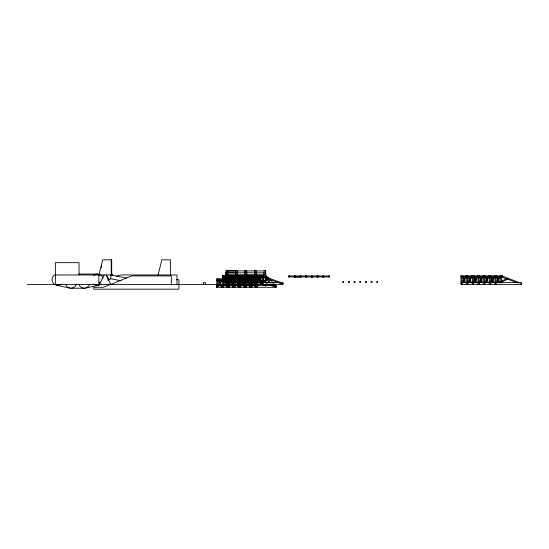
<?xml version="1.0" encoding="UTF-8"?>
<svg xmlns="http://www.w3.org/2000/svg" width="549" height="549" viewBox="0 0 549 549"><rect width="100%" height="100%" fill="white"/><g stroke="black" fill="none" stroke-linecap="round" stroke-linejoin="round"><path stroke-width="0.82" d="M217.61 285.384L276.271 285.384L276.271 287.278L216.759 287.278L216.759 285.384M216.766 279.736L216.766 280.676L216.759 279.709L258.387 279.729M229.063 287.278L229.063 275.927L222.448 275.948L222.448 276.895L222.441 275.921L264.069 275.941M223.381 276.895L223.381 275.948L223.388 287.278M228.123 276.943L228.123 275.948L240.421 275.996L240.428 287.278M229.057 276.943L229.057 275.948M233.805 276.943L233.805 275.948L233.799 287.278M239.488 280.731L239.488 279.784M239.488 276.943L239.488 275.996L257.454 275.996L257.46 287.278M240.421 280.731L240.421 279.736M240.421 276.943L240.421 275.948M250.968 279.777L245.163 279.736L245.163 280.731L246.096 280.731L246.096 279.736M250.845 280.731L250.845 279.736M250.845 276.943L250.845 275.948L250.838 287.278M256.52 280.731L256.52 279.784M256.52 276.943L256.52 275.996L263.136 275.996L263.143 284.437M257.454 276.943L257.454 275.948M262.202 276.943L262.202 275.996L262.196 284.437M263.136 275.996L263.136 276.943L282.68 284.313L283.016 283.428L263.472 276.01L263.136 276.895L257.337 276.902M288.705 276.895L288.705 275.948L289.639 275.948L289.639 276.895L288.705 276.895L300.996 276.943L300.996 275.948L300.063 275.996L300.063 276.943L300.996 276.895M294.388 276.943L294.388 275.948L295.321 275.948L295.321 276.943L294.388 276.943L312.354 276.943L312.36 275.948L311.42 275.996L311.42 276.943L323.718 276.943L323.718 275.948L322.785 275.996L322.785 276.943L329.393 276.943L329.393 275.996L317.102 275.948L317.102 276.943L318.036 276.943L318.036 275.948L305.745 275.948L305.745 276.943L306.678 276.943L306.678 275.948L294.388 275.948M227.842 282.001L227.842 272.805L226.01 272.805L226.016 270.911L237.298 270.918L237.292 274.699L235.48 274.699L235.48 270.911M227.828 272.805L227.835 270.918L265.675 270.911L265.702 282.81M111.221 259.828L111.221 274.974L110.473 278.686L121.123 280.813M101.181 267.802L101.778 265.407M158.071 274.974L161.859 259.828L170.375 259.828L170.375 274.974M521.214 284.313L521.55 283.428M99.383 284.437L104.118 274.974M223.333 282.461L227.327 276.051L228.13 276.552L224.129 282.961M228.562 283.174L233.009 276.051L233.812 276.552L229.811 282.961M234.691 282.461L238.691 276.051L239.494 276.552L235.494 282.961M240.366 282.461L244.367 276.051L245.17 276.552L241.169 282.961M245.602 283.174L250.049 276.051L250.852 276.552L246.851 282.961M251.73 282.461L255.724 276.051L256.527 276.552L252.533 282.961M257.406 282.461L261.406 276.051L262.209 276.552L258.208 282.961M221.226 280.553L216.718 286.66L217.479 287.223L222.489 280.443M223.395 285.308L224.404 283.95M225.406 282.591L226.909 280.553M223.155 287.223L228.171 280.443M228.576 285.981L230.079 283.95M231.081 282.591L232.591 280.553M228.837 287.223L231.342 283.833M232.845 281.795L233.853 280.443M234.759 285.308L235.761 283.95M236.763 282.591L238.767 279.88L239.529 280.443L234.512 287.223M240.435 285.308L241.436 283.95M242.438 282.591L244.449 279.88L245.211 280.443L240.194 287.223M245.616 285.981L247.119 283.95M248.121 282.591L250.131 279.88L250.886 280.443L249.884 281.795M245.877 287.223L248.381 283.833M251.792 285.308L252.801 283.95M253.803 282.591L255.807 279.88L256.568 280.443L251.552 287.223M231.253 279.414L234.203 276.463M230.827 282.515L232.001 281.342M249.596 280.004L253.13 276.463M252.115 280.162L254.468 277.801M265.483 281.712L268.262 278.926M266.821 283.051L270.163 279.709M265.037 285.384L265.702 284.718M268.2 278.556L262.196 281.596L261.249 281.596L261.249 282.543M256.946 285.281L259.155 284.162M262.621 282.447L269.381 279.022L268.948 278.178M107.59 280.024L110.747 278.762M116.264 276.552L120.21 274.974L177.004 274.974L177.004 284.437M111.063 284.121L103.171 287.278L93.707 287.278L93.707 289.172L178.899 289.172L178.899 279.709L176.353 279.709M85.431 288.101L98.683 285.26M226.655 272.798L225.447 272.805L225.454 274.699L226.655 274.692M235.48 272.805L237.285 272.805L227.959 272.805M265.682 272.805L263.877 272.805L263.877 274.699L265.689 274.699L265.682 272.805L255.985 272.805M244.95 274.699L246.755 274.699L246.748 272.805L244.943 272.805L244.881 282.001M226.01 272.805L235.61 272.805M236.585 272.805L254.544 272.805M78.884 274.026L97.496 274.026M225.948 274.699L265.702 274.699M55.374 274.974L111.694 274.974L111.694 259.828L102.697 259.828L98.916 274.974L98.916 284.437M305.745 275.996L306.678 275.948M317.102 275.996L318.036 275.948M329.393 275.996L328.46 275.996L328.46 276.943L329.393 276.943M225.948 276.586L234.382 276.586M240.284 276.586L243.653 276.586M247.029 276.586L251.243 276.586M252.931 276.586L254.619 276.586M258.833 276.586L263.891 276.586M234.334 276.874L223.292 276.868L233.929 276.936M236.036 276.874L251.325 276.881M253.02 276.881L264.069 276.888M305.745 276.895L306.678 276.895M317.102 276.895L318.036 276.895M222.571 278.762L216.766 278.762L216.759 287.278M223.258 278.762L225.001 278.762M226.504 278.762L233.929 278.762M234.615 278.762L239.604 278.762M240.297 278.762L242.04 278.762M243.543 278.762L250.968 278.762M251.655 278.762L256.644 278.762M218.461 280.656L222.709 280.656M226.106 280.656L233.75 280.663M237.147 280.663L241.395 280.663M243.097 280.669L251.593 280.669M254.139 280.669L256.685 280.676M228.123 280.731L229.057 280.731M228.116 281.596L227.169 281.596L227.169 282.543M233.799 281.596L232.851 281.596L232.851 282.543M239.481 281.596L238.534 281.596L238.534 282.543M245.156 281.596L244.209 281.596L244.209 282.543M250.838 281.596L249.891 281.596L249.891 282.543M256.513 281.596L255.566 281.596L255.566 282.543M253.082 282.268L254.345 282.268M98.916 282.543L100.488 282.543M223.292 282.543L283.01 282.543L283.01 284.437L27.45 284.437M460.975 282.543L521.55 282.543L521.55 284.437L460.975 284.437L460.975 275.927L461.922 275.927L461.922 282.735M228.583 284.162L232.81 284.162M240.421 284.162L244.641 284.162M247.18 284.162L249.713 284.162M251.408 284.162L254.784 284.162M258.167 284.162L263.239 284.162M265.771 284.162L269.154 284.162M271.686 284.162L274.891 284.162L274.891 286.056M70.986 288.225L84.244 288.225M263.856 270.904L265.675 270.911M226.016 270.911L227.835 270.918M288.705 275.948L295.321 275.996M250.968 276.936L245.163 276.895L245.163 275.948L245.156 287.278M252.465 276.909L255.834 276.929M235.425 276.909L238.794 276.929M240.297 276.902L246.096 276.943L246.096 275.948L246.103 287.278M251.655 279.743L256.644 279.777M234.615 279.743L239.604 279.777M240.297 279.743L246.096 279.784M245.163 280.676L246.789 280.697M254.091 280.711L255.834 280.717M237.051 280.711L238.794 280.717M244.477 280.717L246.096 280.731M227.437 280.717L229.75 280.697M218.392 280.697L221.755 280.717M111.221 274.974L126.778 278.082M56.547 285.26L69.798 288.101M266.622 282.941L257.783 279.825L257.467 280.724L261.482 282.138M269.84 284.066L276.271 286.331L275.955 287.223L267.116 284.114M520.768 283.133L502.006 276.01L501.676 276.895L518.084 283.126M265.723 275.269L273.745 283.291M265.531 277.753L267.253 279.475M268.399 280.621L270.691 282.913M262.758 281.767L255.683 274.699L254.345 276.037L258.469 280.162M262.6 284.286L263.774 285.466M242.061 280.004L236.756 274.699L235.411 276.037L241.306 281.932M243.667 284.286L244.847 285.466M225.948 284.718L226.62 285.384M253.164 282.907L251.751 280.141L252.595 279.709L256.129 286.619L255.285 287.052L253.871 284.286M247.489 282.907L246.076 280.141L246.92 279.709L250.447 286.619L249.603 287.052L248.189 284.286M241.807 282.907L240.393 280.141L241.237 279.709L244.772 286.619L243.928 287.052L242.514 284.286M236.125 282.907L234.718 280.141L235.555 279.709L239.089 286.619L238.245 287.052L236.832 284.286M230.45 282.907L229.036 280.141L229.88 279.709L233.407 286.619L232.563 287.052L231.156 284.286M224.767 282.907L223.354 280.141L224.198 279.709L227.732 286.619L226.888 287.052L225.474 284.286M106.485 274.974L109.031 280.072M106.012 274.974L110.747 284.437L131.568 275.921L171.322 275.921L171.322 284.437M500.064 283.119L496.989 275.941L496.118 276.312L498.883 282.776M494.381 283.119L491.307 275.941L490.442 276.312L493.208 282.776M488.699 283.119L485.632 275.941L484.76 276.312L487.526 282.776M483.024 283.119L479.95 275.941L479.078 276.312L481.844 282.776M477.342 283.119L474.274 275.941L473.403 276.312L476.168 282.776M471.666 283.119L468.592 275.941L467.721 276.312L470.486 282.776M465.984 283.119L462.91 275.941L462.045 276.312L464.811 282.776M501.676 282.735L501.676 275.927L500.729 275.927L500.729 282.735M495.994 282.735L495.994 275.927L495.054 275.927L495.054 282.735M490.319 282.735L490.319 275.927L489.372 275.927L489.372 282.735M484.637 282.735L484.637 275.927L483.69 275.927L483.69 282.735M478.961 282.735L478.961 275.927L478.014 275.927L478.014 282.735M473.279 282.735L473.279 275.927L472.332 275.927L472.332 282.735M467.597 282.735L467.597 275.927L466.657 275.927L466.657 282.735M265.702 284.43L265.702 286.056M263.808 274.699L263.808 282.81M256.513 275.927L256.513 287.278M256.239 277.128L256.239 282.001M255.566 284.437L255.566 285.384M254.345 274.699L254.345 278.755M254.345 281.184L254.345 282.81M254.345 284.43L254.345 286.056M251.785 275.927L251.785 287.278M249.891 284.437L249.891 285.384M246.776 274.699L246.776 282.81M244.209 284.437L244.209 285.384M239.481 275.927L239.481 287.278M238.534 284.437L238.534 285.384M237.305 277.128L237.305 279.565M237.305 281.184L237.305 282.81M237.305 284.43L237.305 286.056M235.411 274.699L235.411 282.001M234.746 275.927L234.746 287.278M232.851 284.437L232.851 285.384M228.116 275.927L228.116 287.278M227.169 284.437L227.169 285.384M225.948 272.805L225.948 278.755M225.948 284.43L225.948 286.056M222.441 275.927L222.441 287.278M221.494 284.437L221.494 285.384M217.699 278.762L217.706 287.278M205.401 284.437L205.401 282.543L203.507 282.543L203.507 284.437M79.035 274.974L79.035 262.669L55.374 262.669L55.374 284.437M111.172 274.184A0.947 0.947 0 0 1 112.572 275.324M111.179 275.77A0.947 0.947 0 0 1 110.768 274.774M76.441 284.149A5.682 5.682 0 0 1 65.537 284.149M89.693 284.149A5.682 5.682 0 0 1 78.788 284.149M61.454 283.998A5.682 5.682 0 0 1 52.855 282.605A5.682 5.682 0 0 1 55.751 274.383M101.215 283.998A5.682 5.682 0 0 1 93.776 283.998M93.776 275.413A5.682 5.682 0 0 1 102.992 278.288M244.95 270.911L244.943 272.805L246.762 272.805L246.762 270.918L244.923 270.904M254.413 270.911L254.413 274.699L256.218 274.699L256.232 270.918L254.393 270.904M465.868 276.051L460.975 283.888L461.778 284.389L466.671 276.552L465.861 276.051M471.543 276.051L466.657 283.888L467.46 284.389L472.346 276.552L471.543 276.051M477.225 276.051L472.332 283.888L473.135 284.389L478.028 276.552L477.225 276.051M482.9 276.051L478.014 283.888L478.817 284.389L483.703 276.552L482.9 276.051M488.583 276.051L483.69 283.888L484.499 284.389L489.385 276.552L488.583 276.051M494.265 276.051L489.372 283.888L490.175 284.389L495.068 276.552L494.258 276.051M499.94 276.051L495.054 283.888L495.857 284.389L500.743 276.552L499.94 276.051M218.523 279.709L217.679 280.141L221.206 287.052L222.05 286.619L218.523 279.709M507.489 278.178L500.729 281.596L501.155 282.447L507.914 279.022L507.489 278.178M224.376 275.941L223.505 276.312L226.888 284.21L227.76 283.84L224.376 275.941M230.058 275.941L229.187 276.312L232.563 284.21L233.435 283.84L230.058 275.941M235.734 275.941L234.869 276.312L238.245 284.21L239.117 283.84L235.734 275.941M241.416 275.941L240.544 276.312L243.928 284.21L244.792 283.84L241.416 275.941M247.098 275.941L246.227 276.312L249.603 284.21L250.474 283.84L247.098 275.941M252.773 275.941L251.902 276.312L255.285 284.21L256.157 283.84L252.773 275.941M258.455 275.941L257.584 276.312L260.96 284.21L261.832 283.84L258.455 275.941M256.218 272.805L254.407 272.805L256.225 272.805M502.603 275.941L460.975 275.921L460.975 276.868L502.603 276.888L502.603 275.941M312.36 276.895L311.42 276.895L312.354 276.943M323.718 276.895L322.785 276.895L323.718 276.943M343.599 281.596L342.651 281.596L342.651 282.543L343.599 282.543L343.599 281.596M349.281 281.596L348.334 281.596L348.334 282.543L349.281 282.543L349.281 281.596M354.956 281.596L354.016 281.596L354.016 282.543L354.956 282.543L354.956 281.596M360.638 281.596L359.691 281.596L359.691 282.543L360.638 282.543L360.638 281.596M366.32 281.596L365.373 281.596L365.373 282.543L366.32 282.543L366.32 281.596M371.996 281.596L371.049 281.596L371.049 282.543L371.996 282.543L371.996 281.596M377.678 281.596L376.731 281.596L376.731 282.543L377.678 282.543L377.678 281.596"/></g></svg>
